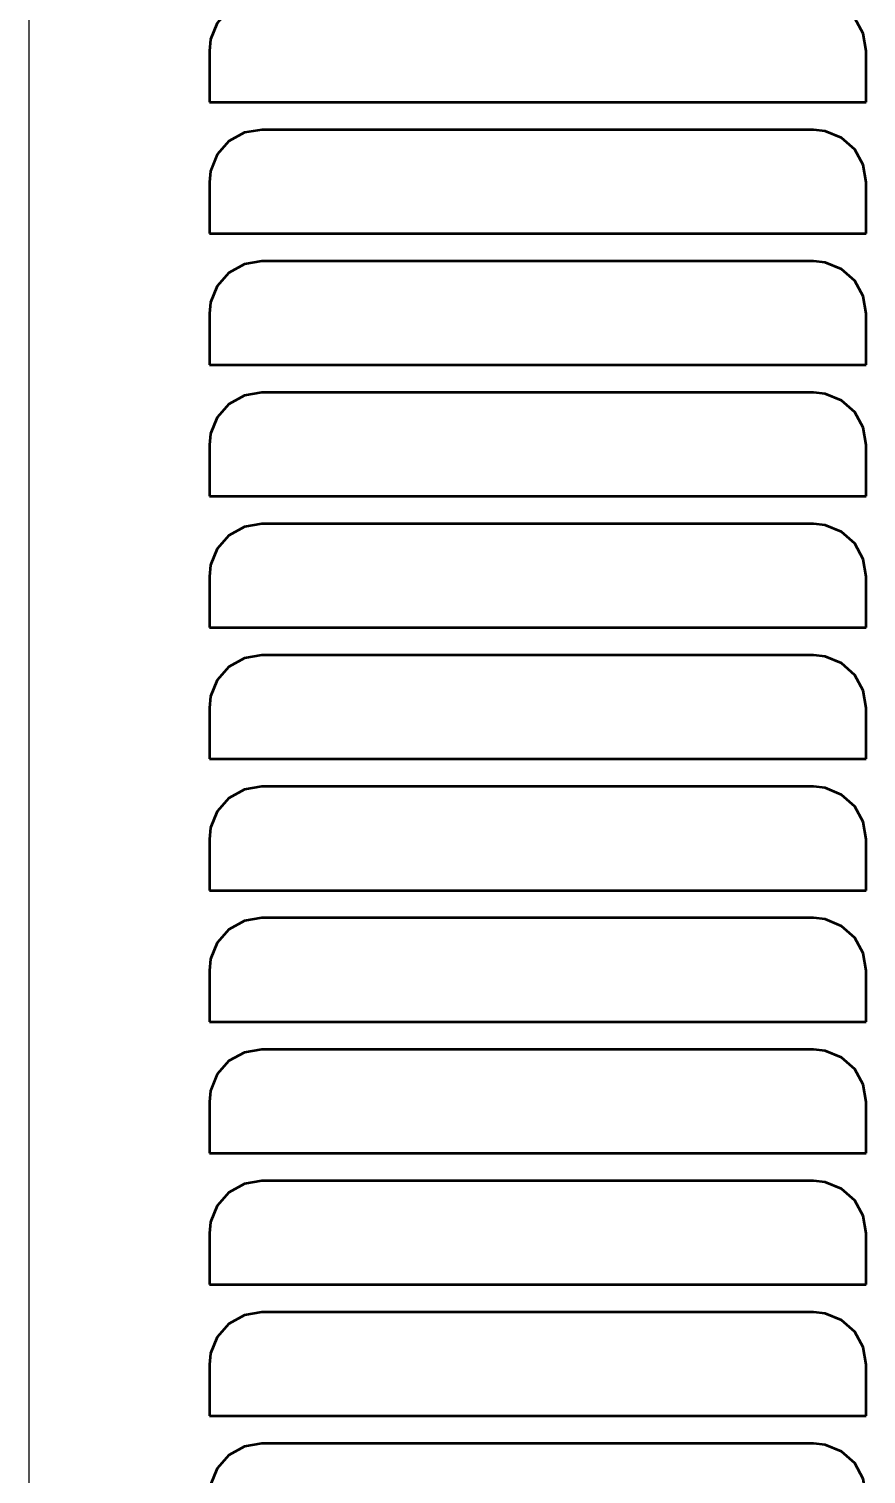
# Model space of a CAD drawing. Header units: inches. Extents: x 0 to 44.8, y 0 to 41.5.
# Drawn here: x 3.75 to 6.94, y 15.13 to 20.63 of the extents above; entities that cross this region are included whole.
import ezdxf

# ---------------------------------------------------------------- set-up
doc = ezdxf.new("R2010")
doc.units = ezdxf.units.IN
doc.header["$MEASUREMENT"] = 0
doc.layers.add('AM_0', color=7, linetype='Continuous', lineweight=50)
doc.layers.add('AM_4', color=3, linetype='Continuous', lineweight=25)

msp = doc.modelspace()

# ---------------------------------------------------------------- linework, layer by layer
at = {"layer": 'AM_0'}
for p, q in [((4.436, 20.55), (4.436, 20.355)), ((6.936, 20.355), (6.936, 20.55)), ((4.436, 20.355), (6.936, 20.355)), ((6.736, 20.25), (4.636, 20.25)), ((4.436, 20.05), (4.436, 19.855)), ((6.936, 19.855), (6.936, 20.05)), ((4.436, 19.855), (6.936, 19.855)), ((6.736, 19.75), (4.636, 19.75)), ((4.436, 19.55), (4.436, 19.355)), ((6.936, 19.355), (6.936, 19.55)), ((4.436, 19.355), (6.936, 19.355)), ((6.736, 19.25), (4.636, 19.25)), ((4.436, 19.05), (4.436, 18.855)), ((6.936, 18.855), (6.936, 19.05)), ((4.436, 18.855), (6.936, 18.855)), ((6.736, 18.75), (4.636, 18.75)), ((4.436, 18.55), (4.436, 18.355)), ((6.936, 18.355), (6.936, 18.55)), ((4.436, 18.355), (6.936, 18.355)), ((6.736, 18.25), (4.636, 18.25)), ((4.436, 18.05), (4.436, 17.855)), ((6.936, 17.855), (6.936, 18.05)), ((4.436, 17.855), (6.936, 17.855)), ((6.736, 17.75), (4.636, 17.75)), ((4.436, 17.55), (4.436, 17.355)), ((6.936, 17.355), (6.936, 17.55)), ((4.436, 17.355), (6.936, 17.355)), ((6.736, 17.25), (4.636, 17.25)), ((4.436, 17.05), (4.436, 16.855)), ((6.936, 16.855), (6.936, 17.05)), ((4.436, 16.855), (6.936, 16.855)), ((6.736, 16.75), (4.636, 16.75)), ((4.436, 16.55), (4.436, 16.355)), ((6.936, 16.355), (6.936, 16.55)), ((4.436, 16.355), (6.936, 16.355)), ((6.736, 16.25), (4.636, 16.25)), ((4.436, 16.05), (4.436, 15.855)), ((6.936, 15.855), (6.936, 16.05)), ((4.436, 15.855), (6.936, 15.855)), ((6.736, 15.75), (4.636, 15.75)), ((4.436, 15.55), (4.436, 15.355)), ((6.936, 15.355), (6.936, 15.55)), ((4.436, 15.355), (6.936, 15.355)), ((6.736, 15.25), (4.636, 15.25))]:
    msp.add_line(p, q, dxfattribs=at)
for points in [[(4.636, 20.75), (4.56948, 20.73861), (4.51045, 20.70569), (4.4658, 20.65503), (4.44061, 20.59268), (4.436, 20.55)], [(6.936, 20.55), (6.9248, 20.61599), (6.8925, 20.67453), (6.84268, 20.71917), (6.78074, 20.74493), (6.736, 20.75)], [(4.636, 20.25), (4.56948, 20.23861), (4.51045, 20.20569), (4.4658, 20.15503), (4.44061, 20.09268), (4.436, 20.05)], [(6.936, 20.05), (6.9248, 20.11599), (6.8925, 20.17453), (6.84268, 20.21917), (6.78074, 20.24493), (6.736, 20.25)], [(4.636, 19.75), (4.56948, 19.73861), (4.51045, 19.70569), (4.4658, 19.65503), (4.44061, 19.59268), (4.436, 19.55)], [(6.936, 19.55), (6.9248, 19.61599), (6.8925, 19.67453), (6.84268, 19.71917), (6.78074, 19.74493), (6.736, 19.75)], [(4.636, 19.25), (4.56948, 19.23861), (4.51045, 19.20569), (4.4658, 19.15503), (4.44061, 19.09268), (4.436, 19.05)], [(6.936, 19.05), (6.9248, 19.11599), (6.8925, 19.17453), (6.84268, 19.21917), (6.78074, 19.24493), (6.736, 19.25)], [(4.636, 18.75), (4.56948, 18.73861), (4.51045, 18.70569), (4.4658, 18.65503), (4.44061, 18.59268), (4.436, 18.55)], [(6.936, 18.55), (6.9248, 18.61599), (6.8925, 18.67453), (6.84268, 18.71917), (6.78074, 18.74493), (6.736, 18.75)], [(4.636, 18.25), (4.56948, 18.23861), (4.51045, 18.20569), (4.4658, 18.15503), (4.44061, 18.09268), (4.436, 18.05)], [(6.936, 18.05), (6.9248, 18.11599), (6.8925, 18.17453), (6.84268, 18.21917), (6.78074, 18.24493), (6.736, 18.25)], [(4.636, 17.75), (4.56948, 17.73861), (4.51045, 17.70569), (4.4658, 17.65503), (4.44061, 17.59268), (4.436, 17.55)], [(6.936, 17.55), (6.9248, 17.61599), (6.8925, 17.67453), (6.84268, 17.71917), (6.78074, 17.74493), (6.736, 17.75)], [(4.636, 17.25), (4.56948, 17.23861), (4.51045, 17.20569), (4.4658, 17.15503), (4.44061, 17.09268), (4.436, 17.05)], [(6.936, 17.05), (6.9248, 17.11599), (6.8925, 17.17453), (6.84268, 17.21917), (6.78074, 17.24493), (6.736, 17.25)], [(4.636, 16.75), (4.56948, 16.73861), (4.51045, 16.70569), (4.4658, 16.65503), (4.44061, 16.59268), (4.436, 16.55)], [(6.936, 16.55), (6.9248, 16.61599), (6.8925, 16.67453), (6.84268, 16.71917), (6.78074, 16.74493), (6.736, 16.75)], [(4.636, 16.25), (4.56948, 16.23861), (4.51045, 16.20569), (4.4658, 16.15503), (4.44061, 16.09268), (4.436, 16.05)], [(6.936, 16.05), (6.9248, 16.11599), (6.8925, 16.17453), (6.84268, 16.21917), (6.78074, 16.24493), (6.736, 16.25)], [(4.636, 15.75), (4.56948, 15.73861), (4.51045, 15.70569), (4.4658, 15.65503), (4.44061, 15.59268), (4.436, 15.55)], [(6.936, 15.55), (6.9248, 15.61599), (6.8925, 15.67453), (6.84268, 15.71917), (6.78074, 15.74493), (6.736, 15.75)], [(4.636, 15.25), (4.56948, 15.23861), (4.51045, 15.20569), (4.4658, 15.15503), (4.44061, 15.09268), (4.436, 15.05)], [(6.936, 15.05), (6.9248, 15.11599), (6.8925, 15.17453), (6.84268, 15.21917), (6.78074, 15.24493), (6.736, 15.25)]]:
    msp.add_lwpolyline(points, dxfattribs=at)
at = {"layer": 'AM_4'}
msp.add_line((3.7489, 41.5), (3.7489, 1.625), dxfattribs=at)

doc.saveas('drawing.dxf')
